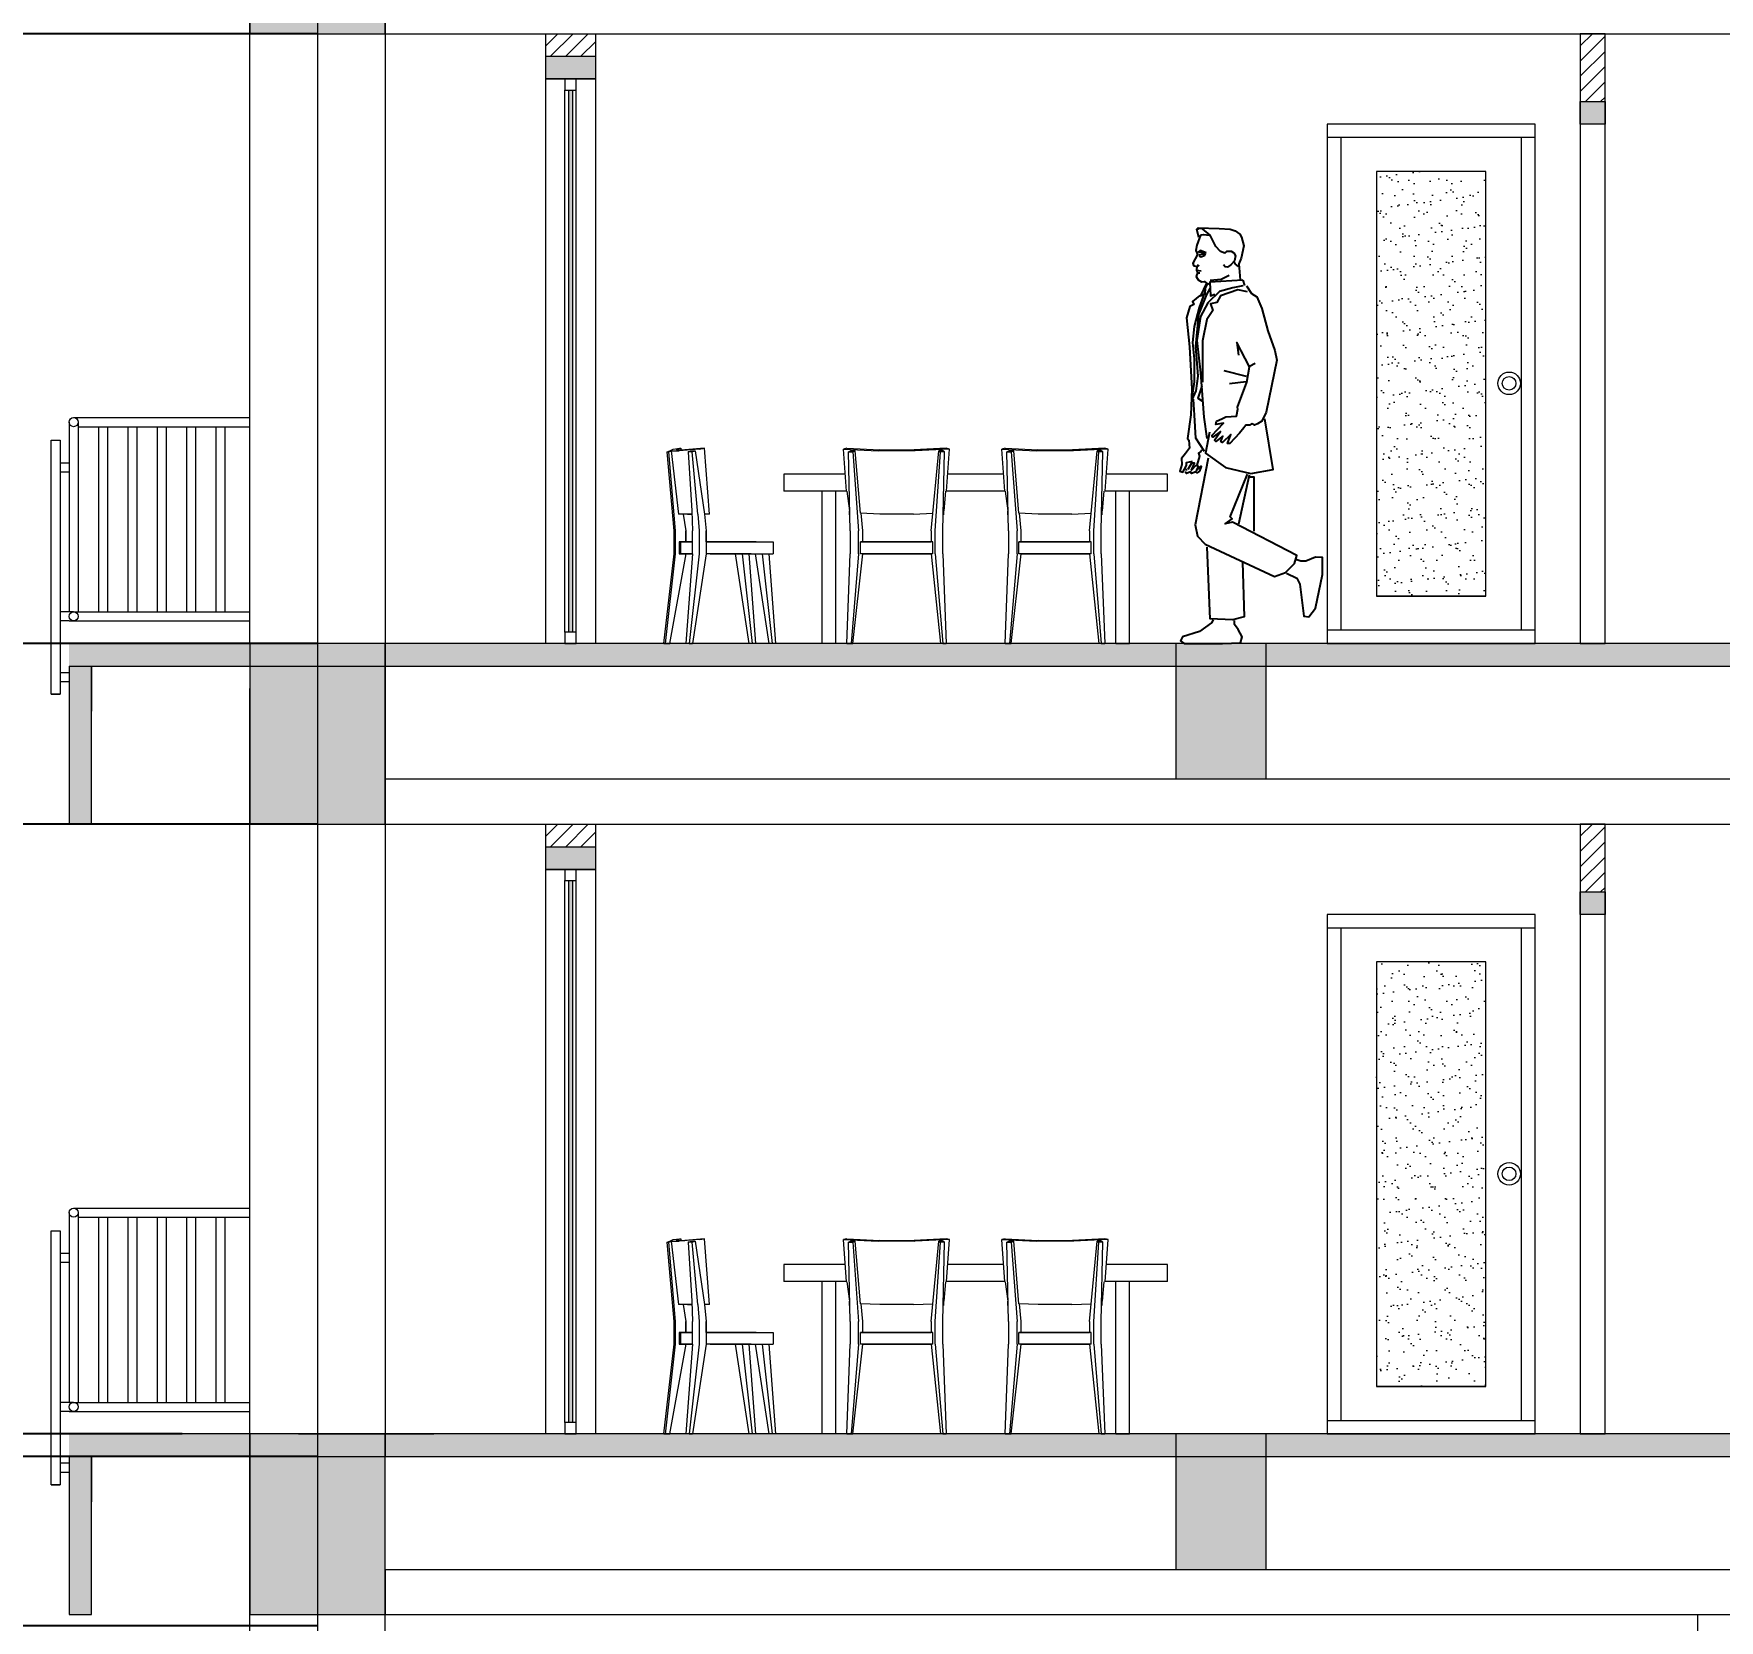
# Model space of a CAD drawing. Header units: millimetres. Extents: x 485872 to 486142, y -52344 to -52207.
# Drawn here: x 486057.5 to 486064.97, y -52331.7 to -52324.68 of the extents above; entities that cross this region are included whole.
import ezdxf

# ---------------------------------------------------------------- set-up
doc = ezdxf.new("R2010")
doc.units = ezdxf.units.MM
doc.header["$LTSCALE"] = 15
doc.header["$PDMODE"] = 2
doc.header["$PDSIZE"] = -10
doc.linetypes.add('DASHDOTX2', pattern=[50.8, 25.4, -12.7, 0, -12.7])
doc.layers.add('Akira01', color=7, linetype='Continuous')
doc.layers.add('G', color=8, linetype='Continuous')
doc.styles.get("Standard").update_dxf_attribs({"font": ''})
doc.styles.get('Standard').set_extended_font_data('Flux Architect', italic=True)
doc.dimstyles.get("Standard").update_dxf_attribs({"dimtxt": 0.2, "dimasz": 0.15, "dimexe": 0.1, "dimexo": 0.3, "dimgap": 0.1, "dimtad": 1, "dimzin": 0, "dimdsep": 46, "dimtxsty": 'Standard', "dimblk": 'ARCHTICK', "dimcen": 0.09, "dimdle": 0.1, "dimclrd": 4, "dimclrt": 2, "dimadec": 0, "dimazin": 0, "dimtfac": 1, "dimtofl": 0, "dimtmove": 0, "dimatfit": 3, "dimfxl": 1, "dimtfillclr": 1, "dimtolj": 1, "dimtzin": 0, "dimarcsym": 1})
pattern_1 = [(45, (485401.173374, -52325.837264), (-0.0336759605, 0.0336759605), [])]
pattern_2 = [(45, (485401.173374, -52329.337264), (-0.0336759605, 0.0336759605), [])]

# ---------------------------------------------------------------- blocks, each defined once
blk = doc.blocks.new('Indoor')
at = {"lineweight": 5}
h = blk.add_hatch(dxfattribs=at)
h.set_pattern_fill('AR-SAND', color=153, scale=53.726984, style=0)
h.set_pattern_definition([(37.5, (631289.6, 71959.21), (-3.38444, 103.52243), [0, -81.66502, 0, -91.33587, 0, -87.30635]), (7.5, (631289.6, 71959.21), (95.08476, 151.6254), [0, -44.05613, 0, -73.60597, 0, -28.20667]), (327.5, (631223.515, 71959.21), (167.31345, 0.30404), [0, -26.86349, 0, -96.70857, 0, -126.25841]), (317.5, (631223.52, 71959.21), (161.51012, 47.15486), [0, -13.43175, 0, -63.39784, 0, -72.53143])])
h.paths.add_polyline_path([(662274.6, 13944), (662758.1, 13944), (662758.1, 15824.4), (662274.6, 15824.4)])
at = {"color": 7, "lineweight": 5}
for p, q in [((662976.4, 16034.4), (662056.4, 16034.4)), ((662056.4, 16034.4), (662056.4, 13734.4)), ((662976.4, 15974.4), (662056.4, 15974.4)), ((662116.4, 15974.4), (662116.4, 13794.4)), ((662916.4, 13794.4), (662916.4, 15974.4)), ((662976.4, 13734.4), (662976.4, 16034.4)), ((662274.6, 15824.4), (662274.6, 13944)), ((662758.1, 15824.4), (662274.6, 15824.4)), ((662758.1, 13944), (662758.1, 15824.4)), ((662274.6, 13944), (662758.1, 13944)), ((662056.4, 13794.4), (662976.4, 13794.4)), ((662056.4, 13734.4), (662976.4, 13734.4))]:
    blk.add_line(p, q, dxfattribs=at)
at = {"linetype": 'Continuous', "lineweight": 5}
blk.add_lwpolyline([(662758.1, 13944), (662274.6, 13944)], dxfattribs=at)
at = {"color": 7, "lineweight": 5}
for radius in [50, 30]:
    blk.add_circle((662861.5, 14886.4), radius, dxfattribs=at)
blk = doc.blocks.new('dinning table')
at = {"linetype": 'Continuous', "lineweight": 13}
for points in [[(660952, -67087.4), (660922.2, -67087.4)], [(661040.6, -67087.4), (661010.8, -67087.4)], [(661307.1, -67087.4), (661247.1, -67087.4)], [(662547.3, -67087.4), (662607.3, -67087.4)]]:
    blk.add_lwpolyline(points, dxfattribs=at)
at = {"layer": 'Akira01', "lineweight": 13}
for p, q in [((660561.4, -66238), (660572.6, -66234.3)), ((660591.3, -66588.8), (660561.4, -66238)), ((660561.4, -66238), (660568.2, -66238)), ((660568.2, -66238), (660579.4, -66234.2)), ((660598, -66588.8), (660568.2, -66238)), ((660572.6, -66234.3), (660587.5, -66226.8)), ((660572.6, -66234.3), (660613.7, -66234.3)), ((660579.4, -66234.3), (660611.1, -66514.2)), ((660587.5, -66226.8), (660617.5, -66223.1)), ((660602.5, -66230.5), (660617.5, -66223.1)), ((660602.5, -66230.5), (660639.8, -66230.5)), ((660703.2, -66226.8), (660613.7, -66234.3)), ((660617.5, -66223.1), (660621.2, -66223.1)), ((660621.2, -66223.1), (660621.2, -66230.5)), ((660725.6, -66223.1), (660639.8, -66230.5)), ((660654.7, -66238), (660669.6, -66234.3)), ((660654.7, -66238), (660669.6, -66499.3)), ((660669.6, -66238), (660654.7, -66238)), ((660669.6, -66234.3), (660684.5, -66234.3)), ((660669.6, -66238), (660684.5, -66234.3)), ((660669.6, -66238), (660696, -66514)), ((660684.5, -66234.3), (660726, -66514.2)), ((660703.2, -66226.8), (660725.6, -66223.1)), ((660748, -66514.2), (660725.6, -66223.1)), ((661356.5, -66223.1), (661341.6, -66226.8)), ((661341.6, -66226.8), (661494.5, -66234.3)), ((661354.8, -66413.5), (661341.6, -66226.8)), ((661356.5, -66223.1), (661502, -66230.5)), ((661375.2, -66234.3), (661364, -66238)), ((661364, -66238), (661382.6, -66238)), ((661371.5, -66588.8), (661364, -66238)), ((661393.8, -66234.3), (661375.2, -66234.3)), ((661382.6, -66238), (661393.8, -66234.3)), ((661382.6, -66238), (661408.7, -66588.8)), ((661416.8, -66510.5), (661393.8, -66234.3)), ((661502, -66230.5), (661494.5, -66234.3)), ((661658.6, -66234.3), (661494.5, -66234.3)), ((661502, -66230.5), (661654.9, -66230.5)), ((661651.2, -66230.5), (661792.9, -66223.1)), ((661796.6, -66223.1), (661654.9, -66230.5)), ((661654.9, -66230.5), (661658.6, -66234.3)), ((661811.5, -66226.8), (661658.6, -66234.3)), ((661729.5, -66588.8), (661763.1, -66234.3)), ((661748.2, -66588.8), (661770.5, -66238)), ((661763.1, -66234.3), (661770.5, -66238)), ((661781.7, -66234.3), (661763.1, -66234.3)), ((661789.1, -66238), (661770.5, -66238)), ((661789.1, -66238), (661781.7, -66234.3)), ((661781.7, -66588.8), (661789.1, -66238)), ((661792.9, -66223.1), (661793, -66223.1)), ((661811.5, -66226.8), (661796.6, -66223.1)), ((661798.2, -66413.5), (661811.5, -66226.8)), ((662057.8, -66223.1), (662042.9, -66226.8)), ((662042.9, -66226.8), (662195.8, -66234.3)), ((662056.1, -66413.5), (662042.9, -66226.8)), ((662057.8, -66223.1), (662203.3, -66230.5)), ((662076.5, -66234.3), (662065.3, -66238)), ((662065.3, -66238), (662083.9, -66238)), ((662072.8, -66588.8), (662065.3, -66238)), ((662095.1, -66234.3), (662076.5, -66234.3)), ((662083.9, -66238), (662095.1, -66234.3)), ((662083.9, -66238), (662110, -66588.8)), ((662118.1, -66510.5), (662095.1, -66234.3)), ((662203.3, -66230.5), (662195.8, -66234.3)), ((662359.9, -66234.3), (662195.8, -66234.3)), ((662203.3, -66230.5), (662356.2, -66230.5)), ((662352.5, -66230.5), (662494.2, -66223.1)), ((662497.9, -66223.1), (662356.2, -66230.5)), ((662356.2, -66230.5), (662359.9, -66234.3)), ((662512.8, -66226.8), (662359.9, -66234.3)), ((662430.8, -66588.8), (662464.4, -66234.3)), ((662449.5, -66588.8), (662471.8, -66238)), ((662464.4, -66234.3), (662471.8, -66238)), ((662483, -66234.3), (662464.4, -66234.3)), ((662490.4, -66238), (662471.8, -66238)), ((662490.4, -66238), (662483, -66234.3)), ((662483, -66588.8), (662490.4, -66238)), ((662494.2, -66223.1), (662494.3, -66223.1)), ((662512.8, -66226.8), (662497.9, -66223.1)), ((662499.5, -66413.5), (662512.8, -66226.8)), ((661077.9, -66337.4), (661077.9, -66412.4)), ((661349.4, -66337.4), (661077.9, -66337.4)), ((662050.7, -66337.4), (661803.6, -66337.4)), ((662776.6, -66337.4), (662504.9, -66337.4)), ((662776.6, -66412.4), (662776.6, -66337.4)), ((661354.7, -66412.4), (661077.9, -66412.4)), ((661247.1, -67087.4), (661247.1, -66412.4)), ((661307.1, -67087.4), (661307.1, -66412.4)), ((661356.5, -66413.5), (661367.7, -66499.3)), ((661793.2, -66413.5), (661785.4, -66499.3)), ((662056, -66412.4), (661798.3, -66412.4)), ((662057.8, -66413.5), (662069, -66499.3)), ((662494.5, -66413.5), (662486.7, -66499.3)), ((662776.6, -66412.4), (662499.6, -66412.4)), ((662547.3, -67087.4), (662547.3, -66412.4)), ((662607.3, -67087.4), (662607.3, -66412.4)), ((660647.3, -66514.2), (660611.1, -66514.2)), ((660632.4, -66514.2), (660643.5, -66588.8)), ((660632.4, -66514.2), (660643.5, -66588.8)), ((660651, -66514.2), (660647.3, -66514.2)), ((660670.2, -66514.2), (660647.3, -66514.2)), ((660654.7, -66514.2), (660651, -66514.2)), ((660651, -66514.2), (660669.6, -66514.2)), ((660669.6, -66499.3), (660673.3, -66588.8)), ((660696.1, -66514.2), (660703.2, -66588.8)), ((660726, -66514.2), (660733.1, -66588.8)), ((660748, -66514.2), (660726, -66514.2)), ((661367.7, -66517.9), (661367.7, -66499.3)), ((661502, -66514.2), (661416.8, -66510.5)), ((661427.3, -66588.8), (661419.9, -66510.5)), ((661651.2, -66514.2), (661502, -66514.2)), ((661651.2, -66514.2), (661737, -66510.5)), ((661785.4, -66517.9), (661785.4, -66499.3)), ((661785.4, -66510.5), (661785.5, -66510.5)), ((662069, -66517.9), (662069, -66499.3)), ((662203.3, -66514.2), (662118.1, -66510.5)), ((662128.6, -66588.8), (662121.2, -66510.5)), ((662352.5, -66514.2), (662203.3, -66514.2)), ((662352.5, -66514.2), (662438.3, -66510.5)), ((662486.7, -66517.9), (662486.7, -66499.3)), ((662486.7, -66510.5), (662486.8, -66510.5)), ((660591.3, -66689.7), (660591.3, -66588.8)), ((660598.3, -66689.7), (660598.3, -66588.8)), ((660647.3, -66637.4), (660613.7, -66637.4)), ((660613.7, -66637.4), (660647.3, -66637.4)), ((660613.7, -66637.4), (660613.7, -66689.7)), ((660619.8, -66637.4), (660619.8, -66689.7)), ((660643.5, -66588.8), (660643.4, -66588.8)), ((660643.5, -66588.8), (660643.5, -66637.4)), ((660643.5, -66637.4), (660643.5, -66588.8)), ((660673.3, -66637.4), (660647.3, -66637.4)), ((660647.3, -66637.4), (660673.3, -66637.4)), ((660673.3, -66689.7), (660673.3, -66588.8)), ((660703.2, -66588.8), (660703.2, -66689.7)), ((660733.1, -66637.4), (660733.1, -66588.8)), ((660733.1, -66588.8), (660733.1, -66689.7)), ((660751.7, -66637.4), (660733.1, -66637.4)), ((660733.1, -66637.4), (660751.7, -66637.4)), ((660955.3, -66637.4), (660751.7, -66637.4)), ((660751.7, -66637.4), (661029.7, -66637.4)), ((661029.7, -66637.4), (661029.7, -66689.7)), ((661371.5, -66588.8), (661371.5, -66689.7)), ((661371.5, -66637.4), (661371.5, -66689.7)), ((661371.5, -66637.4), (661371.6, -66637.4)), ((661408.7, -66689.7), (661408.7, -66588.8)), ((661408.7, -66588.8), (661408.7, -66588.8)), ((661416.2, -66689.7), (661416.2, -66637.4)), ((661423.6, -66637.4), (661416.2, -66637.4)), ((661416.2, -66637.4), (661423.6, -66637.4)), ((661502, -66637.4), (661423.6, -66637.4)), ((661423.6, -66637.4), (661502, -66637.4)), ((661427.3, -66637.4), (661427.3, -66588.8)), ((661651.2, -66637.4), (661502, -66637.4)), ((661502, -66637.4), (661651.2, -66637.4)), ((661729.5, -66637.4), (661651.2, -66637.4)), ((661651.2, -66637.4), (661729.5, -66637.4)), ((661729.5, -66588.8), (661729.5, -66637.4)), ((661737, -66637.4), (661729.5, -66637.4)), ((661737, -66637.4), (661729.5, -66637.4)), ((661737, -66689.7), (661737, -66637.4)), ((661748.2, -66689.7), (661748.2, -66588.8)), ((661781.7, -66689.7), (661781.7, -66588.8)), ((662072.8, -66588.8), (662072.8, -66689.7)), ((662072.8, -66637.4), (662072.8, -66689.7)), ((662072.8, -66637.4), (662072.9, -66637.4)), ((662110, -66689.7), (662110, -66588.8)), ((662110, -66588.8), (662110, -66588.8)), ((662117.5, -66689.7), (662117.5, -66637.4)), ((662124.9, -66637.4), (662117.5, -66637.4)), ((662117.5, -66637.4), (662124.9, -66637.4)), ((662203.3, -66637.4), (662124.9, -66637.4)), ((662124.9, -66637.4), (662203.3, -66637.4)), ((662128.6, -66637.4), (662128.6, -66588.8)), ((662352.5, -66637.4), (662203.3, -66637.4)), ((662203.3, -66637.4), (662352.5, -66637.4)), ((662430.8, -66637.4), (662352.5, -66637.4)), ((662352.5, -66637.4), (662430.8, -66637.4)), ((662430.8, -66588.8), (662430.8, -66637.4)), ((662438.3, -66637.4), (662430.8, -66637.4)), ((662438.3, -66637.4), (662430.8, -66637.4)), ((662438.3, -66689.7), (662438.3, -66637.4)), ((662449.5, -66689.7), (662449.5, -66588.8)), ((662483, -66689.7), (662483, -66588.8)), ((660546.5, -67087.4), (660591.3, -66689.7)), ((660553.5, -67087.9), (660598.2, -66690.1)), ((660643.5, -66689.7), (660570.8, -67087.4)), ((660647.3, -66689.7), (660613.7, -66689.7)), ((660613.7, -66689.7), (660647.3, -66689.7)), ((660619.8, -66689.7), (660619.8, -66689.7)), ((660673.3, -66689.7), (660643.5, -67087.4)), ((660673.3, -66689.7), (660647.3, -66689.7)), ((660647.3, -66689.7), (660673.3, -66689.7)), ((660703.2, -66689.7), (660658.4, -67087.4)), ((660733.1, -66689.7), (660673.3, -67087.4)), ((660751.7, -66689.7), (660733.1, -66689.7)), ((660751.7, -66689.7), (660733.1, -66689.7)), ((660932.5, -66689.7), (660751.7, -66689.7)), ((660751.7, -66689.7), (661029.7, -66689.7)), ((660862.5, -66689.7), (660922.2, -67087.4)), ((660892.4, -66689.7), (660937.1, -67087.4)), ((660922.2, -66689.7), (660952, -67087.4)), ((660951.1, -66689.7), (661010.8, -67087.4)), ((660981, -66689.7), (661025.7, -67087.4)), ((661010.8, -66689.7), (661040.6, -67087.4)), ((661356.5, -67087.4), (661371.5, -66689.7)), ((661371.5, -66689.7), (661371.6, -66689.7)), ((661408.7, -66689.7), (661375.2, -67087.4)), ((661382.6, -67087.4), (661427.3, -66689.7)), ((661423.6, -66689.7), (661416.2, -66689.7)), ((661502, -66689.7), (661423.6, -66689.7)), ((661423.6, -66689.7), (661502, -66689.7)), ((661651.2, -66689.7), (661502, -66689.7)), ((661502, -66689.7), (661651.2, -66689.7)), ((661729.5, -66689.7), (661651.2, -66689.7)), ((661651.2, -66689.7), (661729.5, -66689.7)), ((661729.5, -66689.7), (661770.5, -67087.4)), ((661737, -66689.7), (661729.5, -66689.7)), ((661748.2, -66689.7), (661781.7, -67087.4)), ((661781.7, -66689.7), (661796.6, -67087.4)), ((662057.8, -67087.4), (662072.8, -66689.7)), ((662072.8, -66689.7), (662072.9, -66689.7)), ((662110, -66689.7), (662076.5, -67087.4)), ((662083.9, -67087.4), (662128.6, -66689.7)), ((662124.9, -66689.7), (662117.5, -66689.7)), ((662203.3, -66689.7), (662124.9, -66689.7)), ((662124.9, -66689.7), (662203.3, -66689.7)), ((662352.5, -66689.7), (662203.3, -66689.7)), ((662203.3, -66689.7), (662352.5, -66689.7)), ((662430.8, -66689.7), (662352.5, -66689.7)), ((662352.5, -66689.7), (662430.8, -66689.7)), ((662430.8, -66689.7), (662471.8, -67087.4)), ((662438.3, -66689.7), (662430.8, -66689.7)), ((662449.5, -66689.7), (662483, -67087.4)), ((662483, -66689.7), (662497.9, -67087.4)), ((660546.5, -67087.4), (660565.2, -67087.4)), ((660565.2, -67087.4), (660546.5, -67087.4)), ((660565.2, -67087.4), (660568.9, -67087.4)), ((660565.2, -67087.4), (660568.9, -67087.4)), ((660568.9, -67087.4), (660572.6, -67087.4)), ((660572.6, -67087.4), (660568.9, -67087.4)), ((660658.4, -67087.4), (660643.5, -67087.4)), ((660658.4, -67087.4), (660643.5, -67087.4)), ((660658.4, -67087.4), (660673.3, -67087.4)), ((660673.3, -67087.4), (660658.4, -67087.4)), ((660673.3, -67087.4), (660673.2, -67087.4)), ((660673.3, -67087.4), (660673.2, -67087.4)), ((661375.2, -67087.4), (661356.5, -67087.4)), ((661356.5, -67087.4), (661375.2, -67087.4)), ((661375.2, -67087.4), (661382.6, -67087.4)), ((661375.2, -67087.4), (661375.2, -67087.4)), ((661375.2, -67087.4), (661382.6, -67087.4)), ((661781.7, -67087.4), (661770.5, -67087.4)), ((661781.7, -67087.4), (661770.5, -67087.4)), ((661781.7, -67087.4), (661796.6, -67087.4)), ((661796.6, -67087.4), (661781.7, -67087.4)), ((662076.5, -67087.4), (662057.8, -67087.4)), ((662057.8, -67087.4), (662076.5, -67087.4)), ((662076.5, -67087.4), (662083.9, -67087.4)), ((662076.5, -67087.4), (662076.5, -67087.4)), ((662076.5, -67087.4), (662083.9, -67087.4)), ((662483, -67087.4), (662471.8, -67087.4)), ((662483, -67087.4), (662471.8, -67087.4)), ((662483, -67087.4), (662497.9, -67087.4)), ((662497.9, -67087.4), (662483, -67087.4))]:
    blk.add_line(p, q, dxfattribs=at)
blk = doc.blocks.new('wwwwww')
at = {"color": 0, "linetype": 'ByBlock'}
for p, q in [((663812.4, -14230.5), (663818.8, -14254)), ((663840.9, -14612), (663867.4, -14598.7)), ((663728.2, -14630.7), (663827.2, -14655.4)), ((663827.2, -14680.1), (663753, -14690)), ((663565.9, -15070.4), (663558.1, -15070.9)), ((663839.5, -15094.5), (663793.1, -15311.1))]:
    blk.add_line(p, q, dxfattribs=at)
for points in [[(663618, -14041.7), (663608, -14004.5), (663614.4, -13998.2), (663707.1, -14001.8), (663756.1, -14005.4), (663778.8, -14011.8), (663798.8, -14027.2), (663806.1, -14040.8), (663817, -14079), (663804.3, -14132.5), (663794.3, -14157.9), (663800.6, -14229.6)], [(663732.5, -14110.7), (663713.4, -14103.5), (663692.5, -14081.7), (663667.1, -14031.8), (663633.5, -14003.6), (663617.1, -14001.8), (663609.9, -14006.4)], [(663625.3, -14029.9), (663638.9, -14028.1), (663662.5, -14031.8)], [(663624.4, -14031.8), (663609, -14076.2), (663603.5, -14099.8), (663611.7, -14117.1), (663590.8, -14155.2), (663593.5, -14166.1), (663608, -14170.6), (663607.1, -14186.1), (663611.7, -14197.9), (663606.2, -14214.2), (663614.4, -14228.7), (663628.9, -14237.8), (663641.7, -14236), (663650.7, -14243.2), (663624.4, -14299.5), (663645.3, -14291.3), (663646.2, -14265.9), (663657.1, -14246), (663666.2, -14247.8)], [(663732.5, -14111.6), (663742.5, -14101.6), (663759.7, -14102.6), (663771.6, -14109.8), (663779.7, -14123.4), (663775.2, -14145.2), (663758.8, -14162.5), (663744.3, -14172.4), (663734.3, -14171.5), (663727, -14162.5)], [(663618.9, -14167.9), (663609.9, -14164.3)], [(663792.4, -14169.7), (663779.7, -14159.7), (663774.3, -14147.9)], [(663609, -14187), (663627.1, -14188.8)], [(663616.2, -14197.9), (663621.7, -14197.9)], [(663812.4, -14230.5), (663665.3, -14239.6), (663668.9, -14300.4), (663688, -14293.2)], [(663667.1, -14230.5), (663716.1, -14226.9), (663751.6, -14208.7)], [(663622, -14298.2), (663588.8, -14324.7), (663595.4, -14338), (663577.7, -14346.8), (663562.3, -14397.7), (663575.5, -14525.8), (663586.6, -14713.6), (663582.2, -14826.3), (663566.7, -14932.3), (663573.3, -14938.9), (663575.5, -14974.3), (663557.8, -14998.6), (663540.2, -15020.7), (663542.4, -15047.2), (663533.5, -15075.9), (663546.8, -15080.3), (663562.3, -15051.6), (663562.3, -15038.3), (663588.8, -15031.7)], [(663666.2, -14267.3), (663650.7, -14293.8), (663615.3, -14382.2), (663602.1, -14523.6), (663613.1, -14656.1), (663604.3, -14720.2), (663586.6, -14760), (663597.7, -14680.4), (663597.7, -14581), (663591, -14505.9), (663597.7, -14435.2), (663619.8, -14351.3), (663644.1, -14287.2)], [(663812.1, -14256.3), (663767.9, -14265.1), (663708.2, -14280.6), (663657.4, -14331.4), (663624.2, -14391), (663608.7, -14497.1), (663624.2, -14640.7), (663628.6, -14700.3), (663639.7, -14837.3), (663652.9, -14932.3)], [(663832, -14282.8), (663790, -14273.9), (663712.6, -14300.4), (663697.2, -14329.2), (663668.4, -14335.8), (663679.5, -14364.5), (663652.9, -14404.3), (663633, -14499.3), (663633, -14682.7)], [(663827.6, -14256.3), (663849.7, -14289.4), (663874, -14304.9), (663896.2, -14355.7), (663922.7, -14455.1), (663953.7, -14541.3), (663962.5, -14585.4), (663916.1, -14815.2), (663896.2, -14855), (663876.3, -14866), (663863, -14872.7), (663854.1, -14866), (663843.1, -14872.7), (663825.4, -14872.7), (663816.6, -14883.7), (663796.7, -14908), (663754.6, -14954.4), (663743.6, -14954.4), (663759.1, -14914.6), (663721.5, -14950), (663714.8, -14945.6), (663723.7, -14921.3), (663692.7, -14945.6), (663686.1, -14938.9), (663712.6, -14901.4), (663679.5, -14925.7), (663675, -14919), (663725.9, -14863.8), (663692.7, -14870.4), (663694.9, -14855), (663719.3, -14843.9), (663737, -14835.1), (663783.4, -14832.9), (663790, -14802), (663787.8, -14793.1), (663829.8, -14682.7), (663840.9, -14614.2), (663785.6, -14505.9), (663792.2, -14563.4)], [(663630.8, -14700.3), (663613.1, -14753.4), (663633, -14766.6)], [(663641.9, -14989.7), (663604.3, -14930.1), (663597.7, -14828.5), (663593.2, -14757.8)], [(663664, -14903.6), (663646.3, -14996.4), (663734.7, -15060.4), (663847.5, -15087), (663947, -15069.3), (663909.4, -14843.9)], [(663630.8, -14983.1), (663626.4, -14989.7), (663615.3, -14996.4), (663619.8, -15009.6), (663608.7, -15049.4)], [(663622, -15075.9), (663628.6, -15056), (663624.2, -15056), (663606.5, -15073.7), (663615.3, -15056), (663604.3, -15051.6), (663584.4, -15071.5), (663597.7, -15040.6), (663584.4, -15040.6), (663568.9, -15069.3)], [(663658.2, -15019.4), (663600.7, -15313.3), (663611.7, -15364.1), (663644.9, -15399.4), (663952.3, -15543), (664000.9, -15525.4), (664040.7, -15485.6), (664051.8, -15450.2), (663766.5, -15302.2), (663733.4, -15308.9), (663764.3, -15286.8), (663755.5, -15277.9), (663832.9, -15090.1)], [(663619.7, -15076.5), (663609.2, -15083.7), (663604.7, -15079.3), (663584.7, -15085.9), (663579.7, -15079.8), (663563.1, -15085.9), (663557.5, -15078.7)], [(663861.6, -15342), (663861.6, -15103.4), (663837.3, -15103.4)], [(663810.7, -15479), (663817.4, -15722), (663766.5, -15735.2), (663667, -15730.8), (663653.8, -15412.7)], [(664005.3, -15527.6), (664051.8, -15549.7), (664065, -15576.2), (664073.9, -15646.9), (664082.7, -15717.6), (664104.8, -15722), (664133.6, -15682.2), (664164.5, -15534.2), (664164.5, -15459.1), (664133.6, -15456.9), (664091.6, -15474.5), (664069.5, -15474.5), (664047.3, -15467.9)], [(663680.3, -15735.2), (663673.7, -15748.5), (663620.6, -15786.1), (663545.4, -15810.4), (663536.6, -15828), (663552, -15839.1), (663722.3, -15839.1), (663801.9, -15836.9), (663808.5, -15810.4), (663790.8, -15777.2), (663775.4, -15755.1), (663775.4, -15737.5)]]:
    blk.add_lwpolyline(points, dxfattribs=at)
for points in [[(663649.8, -14108.9), (663622.6, -14099.8), (663616.2, -14105.3)], [(663647.1, -14113.4), (663620.8, -14118), (663620.8, -14124.3), (663628, -14127.1), (663643.5, -14119.8)]]:
    blk.add_lwpolyline(points, close=True, dxfattribs=at)
blk = doc.blocks.new('_ArchTick')
at = {"color": 0, "const_width": 0.15}
blk.add_lwpolyline([(-0.5, -0.5), (0.5, 0.5)], dxfattribs=at)
blk = doc.blocks.new('*D151')
at = {"color": 4, "linetype": 'Continuous', "lineweight": -2, "transparency": 16777216}
blk.add_line((486053.9905, -52334.4766), (486053.9905, -52331.6266), dxfattribs=at)
at = {"color": 0, "linetype": 'Continuous', "lineweight": -2, "transparency": 16777216}
for p, q in [((486058.7597, -52331.7266), (486053.8905, -52331.7266)), ((486058.7597, -52334.3766), (486053.8905, -52334.3766))]:
    blk.add_line(p, q, dxfattribs=at)
at = {"layer": 'Defpoints', "color": 0, "linetype": 'Continuous', "lineweight": 13, "transparency": 16777216}
for p in [(486053.9905, -52331.7266), (486059.0597, -52331.7266), (486059.0597, -52334.3766)]:
    blk.add_point(p, dxfattribs=at)
at = {"color": 4, "linetype": 'Continuous', "lineweight": -2, "transparency": 16777216, "xscale": 0.15, "yscale": 0.15, "zscale": 0.15}
for p, rotation in [((486053.9905, -52331.7266), 90), ((486053.9905, -52334.3766), 270)]:
    blk.add_blockref('_ArchTick', p, dxfattribs=dict(at, rotation=rotation))
at = {"color": 2, "linetype": 'Continuous', "lineweight": 13, "transparency": 16777216, "insert": (486053.7883, -52333.0516), "char_height": 0.2, "attachment_point": 5, "rotation": 90}
blk.add_mtext('\\A1;2.65', dxfattribs=at)
blk = doc.blocks.new('*D152')
at = {"color": 4, "linetype": 'Continuous', "lineweight": -2, "transparency": 16777216}
blk.add_line((486053.9905, -52331.8266), (486053.9905, -52330.8766), dxfattribs=at)
at = {"color": 0, "linetype": 'Continuous', "lineweight": -2, "transparency": 16777216}
for p, q in [((486058.7597, -52330.9766), (486053.8905, -52330.9766)), ((486058.7597, -52331.7266), (486053.8905, -52331.7266))]:
    blk.add_line(p, q, dxfattribs=at)
at = {"layer": 'Defpoints', "color": 0, "linetype": 'Continuous', "lineweight": 13, "transparency": 16777216}
for p in [(486053.9905, -52330.9766), (486059.0597, -52330.9766), (486059.0597, -52331.7266)]:
    blk.add_point(p, dxfattribs=at)
at = {"color": 4, "linetype": 'Continuous', "lineweight": -2, "transparency": 16777216, "xscale": 0.15, "yscale": 0.15, "zscale": 0.15}
for p, rotation in [((486053.9905, -52330.9766), 90), ((486053.9905, -52331.7266), 270)]:
    blk.add_blockref('_ArchTick', p, dxfattribs=dict(at, rotation=rotation))
at = {"color": 2, "linetype": 'Continuous', "lineweight": 13, "transparency": 16777216, "insert": (486053.7883, -52331.3516), "char_height": 0.2, "attachment_point": 5, "rotation": 90}
blk.add_mtext('\\A1;0.75', dxfattribs=at)
blk = doc.blocks.new('*D153')
at = {"color": 4, "linetype": 'Continuous', "lineweight": -2, "transparency": 16777216}
blk.add_line((486053.9905, -52330.9766), (486053.9905, -52328.0766), dxfattribs=at)
at = {"color": 0, "linetype": 'Continuous', "lineweight": -2, "transparency": 16777216}
for p, q in [((486058.7597, -52328.1766), (486053.8905, -52328.1766)), ((486058.1597, -52330.8766), (486053.8905, -52330.8766))]:
    blk.add_line(p, q, dxfattribs=at)
at = {"layer": 'Defpoints', "color": 0, "linetype": 'Continuous', "lineweight": 13, "transparency": 16777216}
for p in [(486053.9905, -52328.1766), (486059.0597, -52328.1766), (486058.4597, -52330.8766)]:
    blk.add_point(p, dxfattribs=at)
at = {"color": 4, "linetype": 'Continuous', "lineweight": -2, "transparency": 16777216, "xscale": 0.15, "yscale": 0.15, "zscale": 0.15}
for p, rotation in [((486053.9905, -52328.1766), 90), ((486053.9905, -52330.8766), 270)]:
    blk.add_blockref('_ArchTick', p, dxfattribs=dict(at, rotation=rotation))
at = {"color": 2, "linetype": 'Continuous', "lineweight": 13, "transparency": 16777216, "insert": (486053.7883, -52329.5266), "char_height": 0.2, "attachment_point": 5, "rotation": 90}
blk.add_mtext('\\A1;2.70', dxfattribs=at)
blk = doc.blocks.new('*D154')
at = {"color": 4, "linetype": 'Continuous', "lineweight": -2, "transparency": 16777216}
blk.add_line((486053.9905, -52328.2766), (486053.9905, -52327.2766), dxfattribs=at)
at = {"color": 0, "linetype": 'Continuous', "lineweight": -2, "transparency": 16777216}
for p, q in [((486058.7597, -52327.3766), (486053.8905, -52327.3766)), ((486058.7597, -52328.1766), (486053.8905, -52328.1766))]:
    blk.add_line(p, q, dxfattribs=at)
at = {"layer": 'Defpoints', "color": 0, "linetype": 'Continuous', "lineweight": 13, "transparency": 16777216}
for p in [(486053.9905, -52327.3766), (486059.0597, -52327.3766), (486059.0597, -52328.1766)]:
    blk.add_point(p, dxfattribs=at)
at = {"color": 4, "linetype": 'Continuous', "lineweight": -2, "transparency": 16777216, "xscale": 0.15, "yscale": 0.15, "zscale": 0.15}
for p, rotation in [((486053.9905, -52327.3766), 90), ((486053.9905, -52328.1766), 270)]:
    blk.add_blockref('_ArchTick', p, dxfattribs=dict(at, rotation=rotation))
at = {"color": 2, "linetype": 'Continuous', "lineweight": 13, "transparency": 16777216, "insert": (486053.7883, -52327.7766), "char_height": 0.2, "attachment_point": 5, "rotation": 90}
blk.add_mtext('\\A1;0.80', dxfattribs=at)
blk = doc.blocks.new('*D155')
at = {"color": 4, "linetype": 'Continuous', "lineweight": -2, "transparency": 16777216}
blk.add_line((486053.9905, -52327.4766), (486053.9905, -52324.5766), dxfattribs=at)
at = {"color": 0, "linetype": 'Continuous', "lineweight": -2, "transparency": 16777216}
for p, q in [((486058.7597, -52324.6766), (486053.8905, -52324.6766)), ((486058.7597, -52327.3766), (486053.8905, -52327.3766))]:
    blk.add_line(p, q, dxfattribs=at)
at = {"layer": 'Defpoints', "color": 0, "linetype": 'Continuous', "lineweight": 13, "transparency": 16777216}
for p in [(486053.9905, -52324.6766), (486059.0597, -52324.6766), (486059.0597, -52327.3766)]:
    blk.add_point(p, dxfattribs=at)
at = {"color": 4, "linetype": 'Continuous', "lineweight": -2, "transparency": 16777216, "xscale": 0.15, "yscale": 0.15, "zscale": 0.15}
for p, rotation in [((486053.9905, -52324.6766), 90), ((486053.9905, -52327.3766), 270)]:
    blk.add_blockref('_ArchTick', p, dxfattribs=dict(at, rotation=rotation))
at = {"color": 2, "linetype": 'Continuous', "lineweight": 13, "transparency": 16777216, "insert": (486053.7883, -52326.0266), "char_height": 0.2, "attachment_point": 5, "rotation": 90}
blk.add_mtext('\\A1;2.70', dxfattribs=at)
blk = doc.blocks.new('*D156')
at = {"color": 4, "linetype": 'Continuous', "lineweight": -2, "transparency": 16777216}
blk.add_line((486053.9905, -52324.7766), (486053.9905, -52323.7766), dxfattribs=at)
at = {"color": 0, "linetype": 'Continuous', "lineweight": -2, "transparency": 16777216}
for p, q in [((486058.7597, -52323.8766), (486053.8905, -52323.8766)), ((486058.7597, -52324.6766), (486053.8905, -52324.6766))]:
    blk.add_line(p, q, dxfattribs=at)
at = {"layer": 'Defpoints', "color": 0, "linetype": 'Continuous', "lineweight": 13, "transparency": 16777216}
for p in [(486053.9905, -52323.8766), (486059.0597, -52323.8766), (486059.0597, -52324.6766)]:
    blk.add_point(p, dxfattribs=at)
at = {"color": 4, "linetype": 'Continuous', "lineweight": -2, "transparency": 16777216, "xscale": 0.15, "yscale": 0.15, "zscale": 0.15}
for p, rotation in [((486053.9905, -52323.8766), 90), ((486053.9905, -52324.6766), 270)]:
    blk.add_blockref('_ArchTick', p, dxfattribs=dict(at, rotation=rotation))
at = {"color": 2, "linetype": 'Continuous', "lineweight": 13, "transparency": 16777216, "insert": (486053.7883, -52324.2766), "char_height": 0.2, "attachment_point": 5, "rotation": 90}
blk.add_mtext('\\A1;0.80', dxfattribs=at)

msp = doc.modelspace()

# ---------------------------------------------------------------- hatches: boundary and pattern name
at = {"linetype": 'Continuous', "lineweight": 13}
h = msp.add_hatch(color=256, dxfattribs=at)
h.dxf.hatch_style = 1
h.paths.add_polyline_path([(486058.4597, -52324.6766), (486059.0597, -52324.6766), (486059.0597, -52323.8766), (486058.4597, -52323.8766)])
at = {"linetype": 'Continuous', "lineweight": 13, "true_color": 0xb64b2b}
h = msp.add_hatch(dxfattribs=at)
h.set_pattern_fill('ANSI31', color=15, scale=0.015)
h.set_pattern_definition(pattern_1)
h.paths.add_polyline_path([(486059.9897, -52324.6766), (486059.7697, -52324.6766), (486059.7697, -52324.7766), (486059.9897, -52324.7766)])
h = msp.add_hatch(dxfattribs=at)
h.set_pattern_fill('ANSI31', color=15, scale=0.015)
h.set_pattern_definition(pattern_1)
h.paths.add_polyline_path([(486064.4597, -52324.6766), (486064.3497, -52324.6766), (486064.3497, -52324.9766), (486064.4597, -52324.9766)])
at = {"linetype": 'Continuous', "lineweight": 13}
h = msp.add_hatch(color=256, dxfattribs=at)
h.dxf.hatch_style = 1
h.paths.add_polyline_path([(486059.9897, -52324.7766), (486059.7697, -52324.7766), (486059.7697, -52324.8766), (486059.9897, -52324.8766)])
h = msp.add_hatch(color=153, dxfattribs=at)
h.dxf.hatch_style = 1
h.paths.add_polyline_path([(486059.8727, -52324.9266), (486059.8877, -52324.9266), (486059.8877, -52327.3266), (486059.8727, -52327.3266)])
h = msp.add_hatch(color=256, dxfattribs=at)
h.dxf.hatch_style = 1
h.paths.add_polyline_path([(486064.4597, -52324.9766), (486064.3497, -52324.9766), (486064.3497, -52325.0766), (486064.4597, -52325.0766)])
h = msp.add_hatch(color=256, dxfattribs=at)
h.dxf.hatch_style = 1
h.paths.add_polyline_path([(486058.4597, -52327.3766), (486057.6597, -52327.3766), (486057.6597, -52327.4766), (486058.4597, -52327.4766)])
h.paths.add_polyline_path([(486067.9797, -52327.4766), (486067.9797, -52327.3766), (486059.0597, -52327.3766), (486059.0597, -52327.4766)])
h = msp.add_hatch(color=256, dxfattribs=at)
h.dxf.hatch_style = 1
h.paths.add_polyline_path([(486058.4597, -52328.1766), (486059.0597, -52328.1766), (486059.0597, -52327.3766), (486058.4597, -52327.3766)])
h = msp.add_hatch(color=256, dxfattribs=at)
h.dxf.hatch_style = 1
h.paths.add_polyline_path([(486062.5597, -52327.9766), (486062.9597, -52327.9766), (486062.9597, -52327.3766), (486062.5597, -52327.3766)])
h = msp.add_hatch(color=256, dxfattribs=at)
h.dxf.hatch_style = 1
h.paths.add_polyline_path([(486057.7597, -52327.4766), (486057.6597, -52327.4766), (486057.6597, -52327.6766), (486057.7597, -52327.6766)])
h = msp.add_hatch(color=256, dxfattribs=at)
h.dxf.hatch_style = 1
h.paths.add_polyline_path([(486057.7597, -52327.4766), (486057.6597, -52327.4766), (486057.6597, -52328.1766), (486057.7597, -52328.1766)])
at = {"linetype": 'Continuous', "lineweight": 13, "true_color": 0xb64b2b}
h = msp.add_hatch(dxfattribs=at)
h.set_pattern_fill('ANSI31', color=15, scale=0.015)
h.set_pattern_definition(pattern_2)
h.paths.add_polyline_path([(486059.9897, -52328.1766), (486059.7697, -52328.1766), (486059.7697, -52328.2766), (486059.9897, -52328.2766)])
h = msp.add_hatch(dxfattribs=at)
h.set_pattern_fill('ANSI31', color=15, scale=0.015)
h.set_pattern_definition(pattern_2)
h.paths.add_polyline_path([(486064.4597, -52328.1766), (486064.3497, -52328.1766), (486064.3497, -52328.4766), (486064.4597, -52328.4766)])
at = {"linetype": 'Continuous', "lineweight": 13}
h = msp.add_hatch(color=256, dxfattribs=at)
h.dxf.hatch_style = 1
h.paths.add_polyline_path([(486059.9897, -52328.2766), (486059.7697, -52328.2766), (486059.7697, -52328.3766), (486059.9897, -52328.3766)])
h = msp.add_hatch(color=153, dxfattribs=at)
h.dxf.hatch_style = 1
h.paths.add_polyline_path([(486059.8727, -52328.4266), (486059.8877, -52328.4266), (486059.8877, -52330.8266), (486059.8727, -52330.8266)])
h = msp.add_hatch(color=256, dxfattribs=at)
h.dxf.hatch_style = 1
h.paths.add_polyline_path([(486064.4597, -52328.4766), (486064.3497, -52328.4766), (486064.3497, -52328.5766), (486064.4597, -52328.5766)])
h = msp.add_hatch(color=256, dxfattribs=at)
h.dxf.hatch_style = 1
h.paths.add_polyline_path([(486058.4597, -52330.8766), (486057.6597, -52330.8766), (486057.6597, -52330.9766), (486058.4597, -52330.9766)])
h.paths.add_polyline_path([(486067.9797, -52330.9766), (486067.9797, -52330.8766), (486059.0597, -52330.8766), (486059.0597, -52330.9766)])
h = msp.add_hatch(color=256, dxfattribs=at)
h.dxf.hatch_style = 1
h.paths.add_polyline_path([(486058.4597, -52331.6766), (486059.0597, -52331.6766), (486059.0597, -52330.8766), (486058.4597, -52330.8766)])
h = msp.add_hatch(color=256, dxfattribs=at)
h.dxf.hatch_style = 1
h.paths.add_polyline_path([(486058.4597, -52331.6766), (486059.0597, -52331.6766), (486059.0597, -52330.8766), (486058.4597, -52330.8766)])
h = msp.add_hatch(color=256, dxfattribs=at)
h.dxf.hatch_style = 1
h.paths.add_polyline_path([(486067.9797, -52330.9766), (486067.9797, -52330.8766), (486059.0597, -52330.8766), (486059.0597, -52330.9766)])
h = msp.add_hatch(color=256, dxfattribs=at)
h.dxf.hatch_style = 1
h.paths.add_polyline_path([(486062.5597, -52331.4766), (486062.9597, -52331.4766), (486062.9597, -52330.8766), (486062.5597, -52330.8766)])
h = msp.add_hatch(color=256, dxfattribs=at)
h.dxf.hatch_style = 1
h.paths.add_polyline_path([(486062.5597, -52331.4766), (486062.9597, -52331.4766), (486062.9597, -52330.8766), (486062.5597, -52330.8766)])
h = msp.add_hatch(color=256, dxfattribs=at)
h.dxf.hatch_style = 1
h.paths.add_polyline_path([(486057.7597, -52330.9766), (486057.6597, -52330.9766), (486057.6597, -52331.1766), (486057.7597, -52331.1766)])
h = msp.add_hatch(color=256, dxfattribs=at)
h.dxf.hatch_style = 1
h.paths.add_polyline_path([(486057.7597, -52330.9766), (486057.6597, -52330.9766), (486057.6597, -52331.6766), (486057.7597, -52331.6766)])

# ---------------------------------------------------------------- linework, layer by layer
at = {"color": 6, "linetype": 'DASHDOTX2', "lineweight": 13}
for p, q in [((486058.7597, -52306.3766), (486058.7597, -52330.9766)), ((486058.7597, -52330.8766), (486058.7597, -52342.3766))]:
    msp.add_line(p, q, dxfattribs=at)
at = {"linetype": 'Continuous', "lineweight": 13}
for p, q in [((486058.4597, -52334.3766), (486058.4597, -52330.8766)), ((486058.4597, -52331.1766), (486058.4597, -52331.0766)), ((486059.0597, -52334.3766), (486059.0597, -52331.0968))]:
    msp.add_line(p, q, dxfattribs=at)
for points in [[(486059.0597, -52306.8766), (486059.0597, -52330.9766)], [(486058.4597, -52327.3766), (486058.4597, -52324.0766)], [(486059.0597, -52324.6766), (486066.4597, -52324.6766)], [(486059.9897, -52324.6766), (486059.9897, -52327.3766), (486059.7697, -52327.3766), (486059.7697, -52324.6766)], [(486059.9897, -52324.8766), (486059.7697, -52324.8766), (486059.7697, -52324.7766), (486059.9897, -52324.7766), (486059.9897, -52324.8766)], [(486059.7697, -52324.8766), (486059.9897, -52324.8766)], [(486059.8547, -52327.3266), (486059.8547, -52324.9266)], [(486059.9047, -52327.3266), (486059.9047, -52324.9266)], [(486068.0797, -52327.3766), (486058.4597, -52327.3766)], [(486057.6597, -52327.4766), (486068.0797, -52327.4766)], [(486057.6597, -52327.4766), (486057.6597, -52328.1766), (486057.7597, -52328.1766), (486057.7597, -52327.4766)], [(486057.7597, -52327.4766), (486057.7597, -52327.6766)], [(486058.4597, -52330.8766), (486058.4597, -52327.5766)], [(486059.0597, -52327.9766), (486066.4597, -52327.9766)], [(486059.0597, -52328.1766), (486066.4597, -52328.1766)], [(486059.9897, -52328.1766), (486059.9897, -52330.8766), (486059.7697, -52330.8766), (486059.7697, -52328.1766)], [(486059.9897, -52328.3766), (486059.7697, -52328.3766), (486059.7697, -52328.2766), (486059.9897, -52328.2766), (486059.9897, -52328.3766)], [(486059.7697, -52328.3766), (486059.9897, -52328.3766)], [(486059.8547, -52330.8266), (486059.8547, -52328.4266)], [(486059.9047, -52330.8266), (486059.9047, -52328.4266)], [(486068.0797, -52330.8766), (486058.4597, -52330.8766)], [(486059.0597, -52330.9766), (486059.0597, -52330.8766), (486058.4597, -52330.8766), (486058.4597, -52331.1766)], [(486068.0797, -52330.8766), (486058.4597, -52330.8766)], [(486058.5697, -52330.8766), (486058.4597, -52330.8766)], [(486062.9597, -52330.9766), (486062.9597, -52330.8766), (486062.5597, -52330.8766), (486062.5597, -52330.9766)], [(486057.6597, -52330.9766), (486068.0797, -52330.9766)], [(486057.6597, -52330.9766), (486057.6597, -52331.6766), (486057.7597, -52331.6766), (486057.7597, -52330.9766)], [(486057.7597, -52330.9766), (486057.7597, -52331.1766)], [(486058.4597, -52330.9766), (486068.0797, -52330.9766)], [(486058.4597, -52331.1766), (486058.4597, -52331.0766)], [(486058.4597, -52331.6766), (486059.0597, -52331.6766), (486059.0597, -52331.4766)], [(486059.0597, -52331.4766), (486066.4597, -52331.4766)], [(486059.0597, -52331.4766), (486066.4597, -52331.4766)], [(486059.0597, -52331.4766), (486059.0597, -52331.6766)], [(486062.5597, -52331.4766), (486062.9597, -52331.4766)], [(486059.0597, -52331.6766), (486066.4597, -52331.6766)], [(486059.0597, -52331.6766), (486063.2147, -52331.6766)], [(486063.2747, -52331.6766), (486066.4597, -52331.6766)]]:
    msp.add_lwpolyline(points, dxfattribs=at)
for points in [[(486058.4597, -52324.6766), (486059.0597, -52324.6766), (486059.0597, -52323.8766), (486058.4597, -52323.8766)], [(486064.4597, -52324.6766), (486064.3497, -52324.6766), (486064.3497, -52327.3766), (486064.4597, -52327.3766)], [(486059.8547, -52324.9266), (486059.9047, -52324.9266), (486059.9047, -52324.8766), (486059.8547, -52324.8766)], [(486064.4597, -52325.0766), (486064.3497, -52325.0766), (486064.3497, -52324.9766), (486064.4597, -52324.9766)], [(486059.8547, -52327.3766), (486059.9047, -52327.3766), (486059.9047, -52327.3266), (486059.8547, -52327.3266)], [(486058.4597, -52328.1766), (486059.0597, -52328.1766), (486059.0597, -52327.3766), (486058.4597, -52327.3766)], [(486062.5597, -52327.9766), (486062.9597, -52327.9766), (486062.9597, -52327.3766), (486062.5597, -52327.3766)], [(486064.4597, -52328.1766), (486064.3497, -52328.1766), (486064.3497, -52330.8766), (486064.4597, -52330.8766)], [(486059.8547, -52328.4266), (486059.9047, -52328.4266), (486059.9047, -52328.3766), (486059.8547, -52328.3766)], [(486064.4597, -52328.5766), (486064.3497, -52328.5766), (486064.3497, -52328.4766), (486064.4597, -52328.4766)], [(486059.8547, -52330.8766), (486059.9047, -52330.8766), (486059.9047, -52330.8266), (486059.8547, -52330.8266)], [(486058.4597, -52331.6766), (486059.0597, -52331.6766), (486059.0597, -52330.8766), (486058.4597, -52330.8766)], [(486062.5597, -52331.4766), (486062.9597, -52331.4766), (486062.9597, -52330.8766), (486062.5597, -52330.8766)]]:
    msp.add_lwpolyline(points, close=True, dxfattribs=at)
at = {"color": 153, "linetype": 'Continuous', "lineweight": 13}
for points in [[(486059.8727, -52324.9266), (486059.8877, -52324.9266), (486059.8877, -52327.3266), (486059.8727, -52327.3266)], [(486059.8727, -52328.4266), (486059.8877, -52328.4266), (486059.8877, -52330.8266), (486059.8727, -52330.8266)]]:
    msp.add_lwpolyline(points, close=True, dxfattribs=at)
at = {"linetype": 'Continuous', "lineweight": 5}
for points in [[(486057.6797, -52326.3766), (486058.4597, -52326.3766)], [(486057.6597, -52326.3966), (486057.6597, -52327.2366)], [(486057.6997, -52326.3966), (486057.6997, -52327.2366)], [(486057.6997, -52326.4166), (486058.4597, -52326.4166)], [(486057.7897, -52326.4166), (486057.7897, -52327.2366)], [(486057.8297, -52326.4166), (486057.8297, -52327.2366)], [(486057.9197, -52326.4166), (486057.9197, -52327.2366)], [(486057.9597, -52326.4166), (486057.9597, -52327.2366)], [(486058.0497, -52326.4166), (486058.0497, -52327.2366)], [(486058.0897, -52326.4166), (486058.0897, -52327.2366)], [(486058.1797, -52326.4166), (486058.1797, -52327.2366)], [(486058.2197, -52326.4166), (486058.2197, -52327.2366)], [(486058.3097, -52326.4166), (486058.3097, -52327.2366)], [(486058.3497, -52326.4166), (486058.3497, -52327.2366)], [(486057.5797, -52326.4766), (486057.6197, -52326.4766)], [(486057.6197, -52326.5766), (486057.6597, -52326.5766)], [(486057.6197, -52326.6166), (486057.6597, -52326.6166)], [(486057.6797, -52327.2366), (486057.6197, -52327.2366)], [(486057.6797, -52327.2366), (486058.4597, -52327.2366)], [(486057.6597, -52327.2766), (486057.6197, -52327.2766)], [(486057.6597, -52327.2766), (486058.4597, -52327.2766)], [(486058.4597, -52327.3766), (486057.6597, -52327.3766)], [(486058.4597, -52327.3766), (486058.4597, -52327.3766)], [(486058.4597, -52327.4766), (486058.4597, -52327.5766)], [(486057.6597, -52327.5066), (486057.6197, -52327.5066)], [(486057.6597, -52327.5466), (486057.6197, -52327.5466)], [(486057.5797, -52327.6016), (486057.6197, -52327.6016)], [(486057.6797, -52329.8766), (486058.4597, -52329.8766)], [(486057.6597, -52329.8966), (486057.6597, -52330.7366)], [(486057.6997, -52329.8966), (486057.6997, -52330.7366)], [(486057.6997, -52329.9166), (486058.4597, -52329.9166)], [(486057.7897, -52329.9166), (486057.7897, -52330.7366)], [(486057.8297, -52329.9166), (486057.8297, -52330.7366)], [(486057.9197, -52329.9166), (486057.9197, -52330.7366)], [(486057.9597, -52329.9166), (486057.9597, -52330.7366)], [(486058.0497, -52329.9166), (486058.0497, -52330.7366)], [(486058.0897, -52329.9166), (486058.0897, -52330.7366)], [(486058.1797, -52329.9166), (486058.1797, -52330.7366)], [(486058.2197, -52329.9166), (486058.2197, -52330.7366)], [(486058.3097, -52329.9166), (486058.3097, -52330.7366)], [(486058.3497, -52329.9166), (486058.3497, -52330.7366)], [(486057.5797, -52329.9766), (486057.6197, -52329.9766)], [(486057.6197, -52330.0766), (486057.6597, -52330.0766)], [(486057.6197, -52330.1166), (486057.6597, -52330.1166)], [(486057.6797, -52330.7366), (486057.6197, -52330.7366)], [(486057.6597, -52330.7766), (486057.6197, -52330.7766)], [(486057.6597, -52330.7766), (486058.4597, -52330.7766)], [(486057.6797, -52330.7366), (486058.4597, -52330.7366)], [(486058.4597, -52330.8766), (486057.6597, -52330.8766)], [(486058.4597, -52330.8766), (486058.4597, -52330.8766)], [(486058.4597, -52330.9766), (486058.4597, -52331.0766)], [(486058.4597, -52330.9766), (486058.4597, -52331.0766)], [(486057.6597, -52331.0066), (486057.6197, -52331.0066)], [(486057.6597, -52331.0466), (486057.6197, -52331.0466)], [(486057.5797, -52331.1016), (486057.6197, -52331.1016)]]:
    msp.add_lwpolyline(points, dxfattribs=at)
for points in [[(486057.5797, -52326.4766), (486057.6197, -52326.4766), (486057.6197, -52327.6016), (486057.5797, -52327.6016)], [(486057.5797, -52329.9766), (486057.6197, -52329.9766), (486057.6197, -52331.1016), (486057.5797, -52331.1016)]]:
    msp.add_lwpolyline(points, close=True, dxfattribs=at)
at = {"color": 254, "linetype": 'Continuous', "lineweight": 9}
msp.add_lwpolyline([(486064.871, -52334.3766), (486064.871, -52331.6766)], dxfattribs=at)
at = {"linetype": 'Continuous', "lineweight": 13}
for centre in [(486057.6797, -52326.3966), (486057.6797, -52327.2566), (486057.6797, -52329.8966), (486057.6797, -52330.7566)]:
    msp.add_circle(centre, 0.02, dxfattribs=at)
at = {"layer": 'G', "lineweight": 0}
msp.add_lwpolyline([(486058.6747, -52330.8766), (486059.2747, -52330.8766)], dxfattribs=at)

# ---------------------------------------------------------------- block references
at = {"linetype": 'Continuous', "lineweight": 13, "xscale": 0.001, "yscale": 0.001, "zscale": 0.001}
for name, p in [('Indoor', (485401.1734, -52341.1111)), ('wwwwww', (485399.044, -52311.5373)), ('dinning table', (485399.7465, -52260.2893)), ('Indoor', (485401.1734, -52344.6111)), ('dinning table', (485399.7465, -52263.7893))]:
    msp.add_blockref(name, p, dxfattribs=at)

# ---------------------------------------------------------------- dimensions: what is measured, and where the dimension line sits
at = {"linetype": 'Continuous', "lineweight": 13}
for base, p1, p2, picture, middle in [((486053.9905, -52323.8766), (486059.0597, -52324.6766), (486059.0597, -52323.8766), '*D156', (486053.7883, -52324.2766)), ((486053.9905, -52324.6766), (486059.0597, -52327.3766), (486059.0597, -52324.6766), '*D155', (486053.7883, -52326.0266)), ((486053.9905, -52327.3766), (486059.0597, -52328.1766), (486059.0597, -52327.3766), '*D154', (486053.7883, -52327.7766)), ((486053.9905, -52328.1766), (486058.4597, -52330.8766), (486059.0597, -52328.1766), '*D153', (486053.7883, -52329.5266)), ((486053.9905, -52330.9766), (486059.0597, -52331.7266), (486059.0597, -52330.9766), '*D152', (486053.7883, -52331.3516)), ((486053.9905, -52331.7266), (486059.0597, -52334.3766), (486059.0597, -52331.7266), '*D151', (486053.7883, -52333.0516))]:
    dim = msp.add_linear_dim(base=base, p1=p1, p2=p2, angle=90, dimstyle='Standard', override={"dimtmove": 1}, dxfattribs=at)
    dim.commit()
    dim.dimension.update_dxf_attribs({"geometry": picture, "text_midpoint": middle})

doc.saveas('drawing.dxf')
